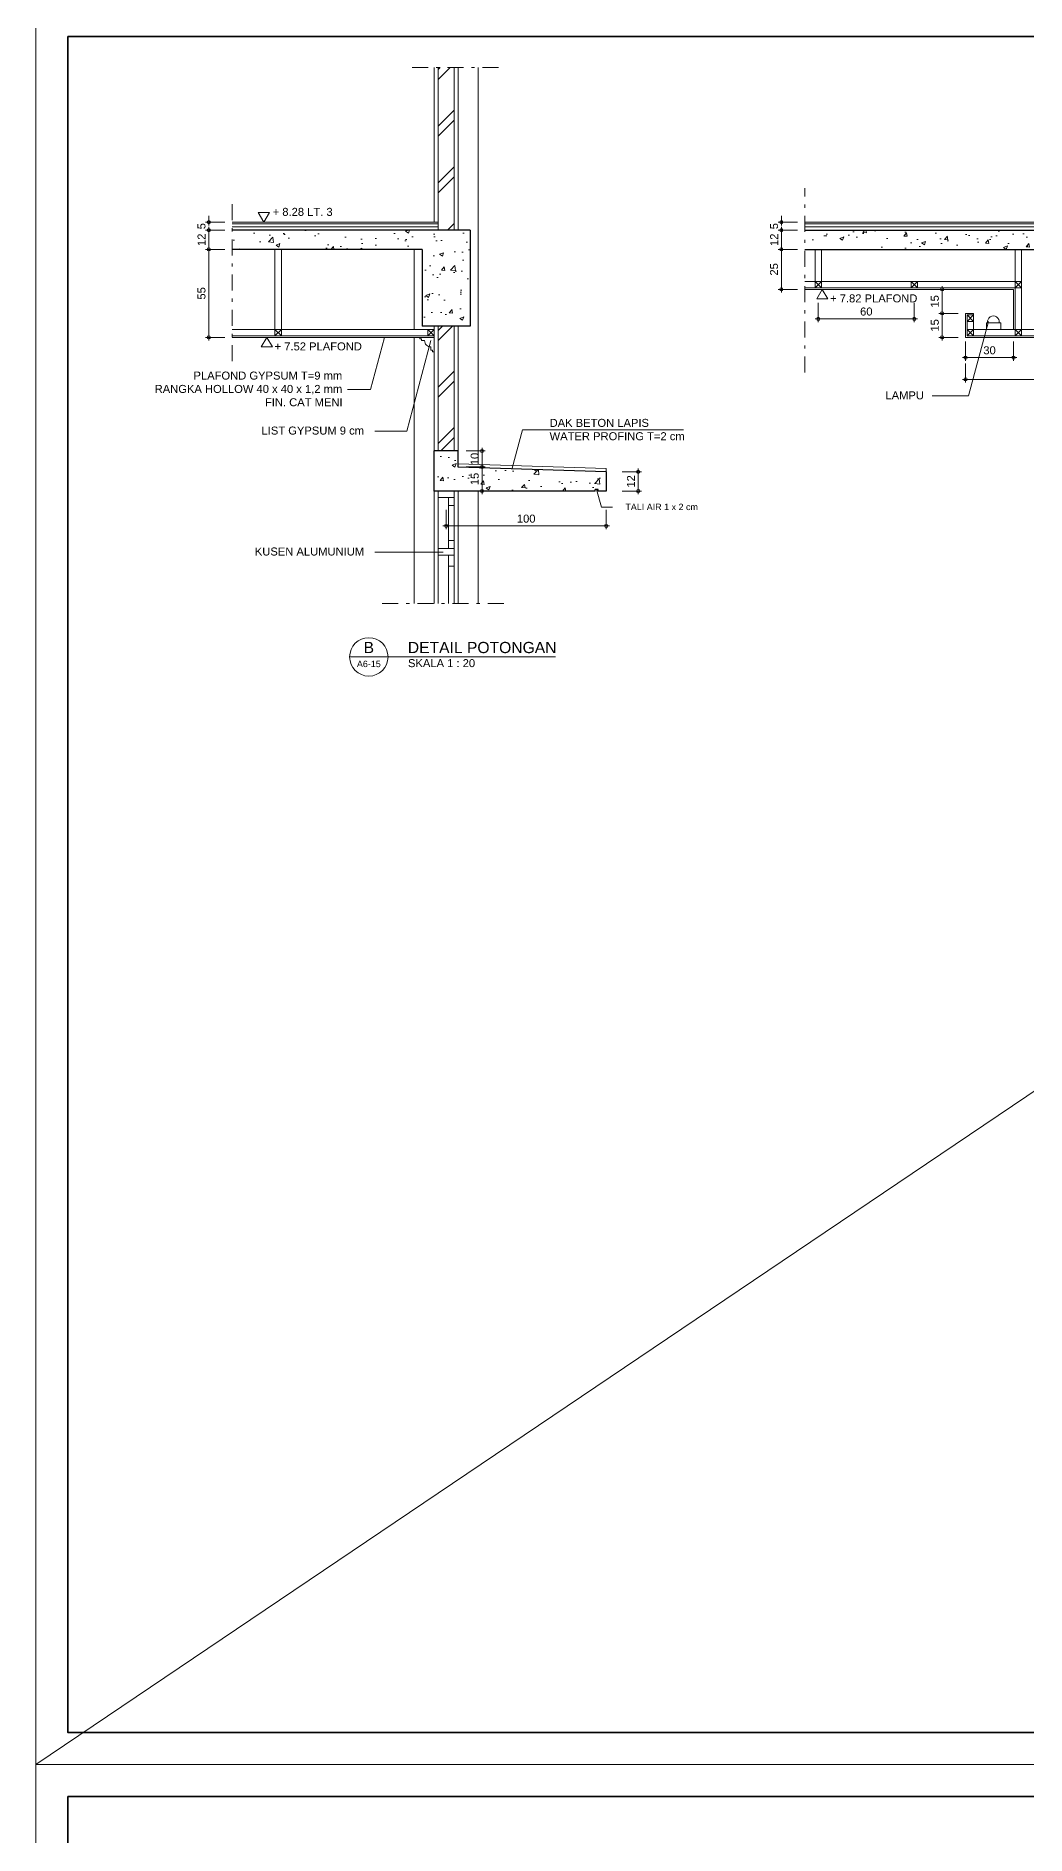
# Model space of a CAD drawing. Header units: millimetres. Extents: x -11 to 1625, y -267 to 180.
# Drawn here: x 561.7 to 592.7, y -19.9 to 36.3 of the extents above; entities that cross this region are included whole.
import ezdxf
from ezdxf.enums import TextEntityAlignment as Align

# ---------------------------------------------------------------- set-up
doc = ezdxf.new("R2010")
doc.units = ezdxf.units.MM
doc.linetypes.add('DASHDOT', pattern=[1, 0.5, -0.25, 0, -0.25])
for name, color, linetype, lineweight in [('ars', 11, 'Continuous', 5), ('blk', 1, 'Continuous', 30), ('GRS KOP', 1, 'Continuous', 35), ('kop', 7, 'Continuous', 20), ('kus', 63, 'Continuous', 15), ('lan', 7, 'Continuous', 15), ('not', 7, 'Continuous', 20), ('pla', 213, 'Continuous', 15), ('tem', 5, 'Continuous', 20), ('u', 6, 'Continuous', 20)]:
    doc.layers.add(name, color=color, linetype=linetype, lineweight=lineweight)
doc.styles.add('BARU', font='complex.shx')
doc.styles.add('S', font='SIMPLEX', dxfattribs={"width": 1.1})
doc.styles.get("Standard").update_dxf_attribs({"font": 'ARIALUNI.TTF'})
doc.linetypes.add('BATTING', pattern='A,0.0001,-0.1,[134,ltypeshp.shx,S=0.1,R=0,X=-0.1,Y=0],-0.2,[134,ltypeshp.shx,S=0.1,R=180,X=0.1,Y=0],-0.1', length=0.4001)
doc.dimstyles.new('SK-20', dxfattribs={"dimtxt": 0.25, "dimasz": 0.1, "dimexe": 0.1, "dimexo": 0, "dimgap": 0.1, "dimtad": 1, "dimdec": 0, "dimlfac": 20, "dimzin": 12, "dimdsep": 46, "dimtxsty": 'Standard', "dimblk": 'BULAT', "dimcen": 0.1, "dimdle": 0.1, "dimclrd": 256, "dimclre": 256, "dimclrt": 256, "dimadec": 0, "dimazin": 3, "dimtfac": 1, "dimtdec": 0, "dimtix": 1, "dimtofl": 0, "dimtmove": 0, "dimatfit": 3, "dimldrblk": 'BULAT', "dimfxl": 0, "dimtolj": 1, "dimtzin": 0, "dimlwd": -1, "dimlwe": -1, "dimarcsym": 0})
pattern_1 = [(50, (271.6951, -57.7134), (1.2752927, -0.1115736), [0.13335, -1.46685]), (355, (271.6951, -57.7134), (-0.246704, 1.337398), [0.10668, -1.173484]), (100.45144, (271.8013, -57.7227), (1.0285887, 1.2258243), [0.11333, -1.2466317]), (46.1842, (271.695, -57.3578), (1.897553, -0.294296), [0.200025, -2.200275]), (96.63556, (271.8532, -57.3823), (1.661829, 1.731983), [0.169995, -1.869949]), (351.18415, (271.695, -57.3578), (1.661829, 1.731983), [0.16002, -1.760218]), (21, (271.8729, -57.4467), (1.0613007, -0.7158564), [0.13335, -1.46685]), (326, (271.8729, -57.4467), (0.432614, 1.289316), [0.10668, -1.17348]), (71.45144, (271.9613, -57.5064), (1.493915, 0.5734594), [0.11333, -1.2466296]), (37.5, (271.69507, -57.7134), (0.0216202, 0.5918853), [0, -1.159256, 0, -1.19126, 0, -1.177925]), (7.5, (271.6951, -57.7134), (0.4677376, 0.701264), [0, -0.679196, 0, -1.132586, 0, -0.448945]), (327.5, (271.29857, -57.7134), (0.9491342, -0.0401012), [0, -0.4445, 0, -1.38684, 0, -1.84023]), (317.5, (271.1208, -57.7134), (1.0369043, 0.1779854), [0, -0.57785, 0, -0.921004, 0, -1.30683])]

# ---------------------------------------------------------------- blocks, each defined once
blk = doc.blocks.new('kop')
at = {"layer": 'GRS KOP'}
blk.add_lwpolyline([(1, 54), (83, 54), (83, 1), (1, 1)], close=True, dxfattribs=at)
at = {"layer": 'kop', "color": 7}
for p, q in [((84, 55), (0, 55)), ((0, 55), (0, 0)), ((0, 0), (84, 0))]:
    blk.add_line(p, q, dxfattribs=at)
at = {"layer": 'kop', "style": 'BARU', "flags": 4}
for p, height in [((73.8, 5.4), 0.35), ((80.303, 5.382), 0.25), ((73.8, 4.9), 0.35), ((73.8, 4.4), 0.35), ((80.303, 4.882), 0.25), ((80.303, 4.382), 0.25)]:
    blk.add_attdef('-', p, '', height=height, dxfattribs=at)
at = {"layer": 'kop', "flags": 4}
for tag, p in [('AR-00', (78.057, 2.648)), ('00', (81.238, 2.647))]:
    blk.add_attdef(tag, text='', height=0.35, dxfattribs=at).set_placement(p, align=Align.MIDDLE)
blk = doc.blocks.new('Ndtpd')
blk.add_line((0.747, 0), (-0.747, 0))
blk.add_circle((0, 0), 0.747)
at = {"flags": 4}
for tag, height, p in [('NO', 0.5, (0, 0.148)), ('NOLBR', 0.3, (0, -0.398))]:
    blk.add_attdef(tag, text='', height=height, dxfattribs=at).set_placement(p, align=Align.CENTER)
for tag, p, height in [('NDTPD', (1.516, 0.148), 0.5), ('SKALA', (1.523, -0.398), 0.3)]:
    blk.add_attdef(tag, p, '', height=height, dxfattribs=at)
blk = doc.blocks.new('BULAT')
for p, q in [((-1, 0), (1, 0)), ((0, -1), (0, 1))]:
    blk.add_line(p, q)
blk.add_circle((0, 0), 0.5)
blk = doc.blocks.new('*D2745')
at = {"layer": 'Defpoints', "color": 0, "ltscale": 0.15}
for p in [(575.175, 23.31), (575.175, 22.81), (575.675, 22.81)]:
    blk.add_point(p, dxfattribs=at)
at = {"layer": 'u', "ltscale": 0.15}
for p, q in [((575.175, 23.31), (575.775, 23.31)), ((575.675, 23.21), (575.675, 22.91)), ((575.175, 22.81), (575.775, 22.81))]:
    blk.add_line(p, q, dxfattribs=at)
at = {"layer": 'u', "ltscale": 0.15, "xscale": 0.1, "yscale": 0.1, "zscale": 0.1}
for p, rotation in [((575.675, 23.31), 90), ((575.675, 22.81), 270)]:
    blk.add_blockref('BULAT', p, dxfattribs=dict(at, rotation=rotation))
at = {"layer": 'u', "ltscale": 0.15, "insert": (575.447, 23.06), "char_height": 0.25, "attachment_point": 5, "rotation": 90}
blk.add_mtext('\\A1;10', dxfattribs=at)
blk = doc.blocks.new('*D2746')
at = {"layer": 'Defpoints', "color": 0, "ltscale": 0.15}
for p in [(575.175, 22.81), (575.175, 22.06), (575.675, 22.06)]:
    blk.add_point(p, dxfattribs=at)
at = {"layer": 'u', "ltscale": 0.15}
for p, q in [((575.175, 22.81), (575.775, 22.81)), ((575.675, 22.71), (575.675, 22.16)), ((575.175, 22.06), (575.775, 22.06))]:
    blk.add_line(p, q, dxfattribs=at)
at = {"layer": 'u', "ltscale": 0.15, "xscale": 0.1, "yscale": 0.1, "zscale": 0.1}
for p, rotation in [((575.675, 22.81), 90), ((575.675, 22.06), 270)]:
    blk.add_blockref('BULAT', p, dxfattribs=dict(at, rotation=rotation))
at = {"layer": 'u', "ltscale": 0.15, "insert": (575.447, 22.435), "char_height": 0.25, "attachment_point": 5, "rotation": 90}
blk.add_mtext('\\A1;15', dxfattribs=at)
blk = doc.blocks.new('PEILA')
blk.add_lwpolyline([(-0.188, -0.325), (0.188, -0.325), (0, 0)], close=True)
at = {"style": 'S', "width": 1.1, "flags": 4}
blk.add_attdef('CAT', (0.265, -0.289), '', height=0.2, dxfattribs=at)
blk = doc.blocks.new('PEIL')
blk.add_lwpolyline([(-0.188, 0.325), (0.188, 0.325), (0, 0)], close=True)
at = {"style": 'S', "width": 1.1, "flags": 4}
blk.add_attdef('CAT', (0.265, 0.036), '', height=0.2, dxfattribs=at)
blk = doc.blocks.new('*D2747')
at = {"layer": 'Defpoints', "color": 0, "ltscale": 0.15}
for p in [(574.554, 21.467), (579.554, 21.467), (574.554, 20.967)]:
    blk.add_point(p, dxfattribs=at)
at = {"layer": 'u', "ltscale": 0.15}
for p, q in [((574.554, 21.467), (574.554, 20.867)), ((579.554, 21.467), (579.554, 20.867)), ((579.454, 20.967), (574.654, 20.967))]:
    blk.add_line(p, q, dxfattribs=at)
at = {"layer": 'u', "ltscale": 0.15, "xscale": 0.1, "yscale": 0.1, "zscale": 0.1, "rotation": 180}
blk.add_blockref('BULAT', (574.554, 20.967), dxfattribs=at)
at = {"layer": 'u', "ltscale": 0.15, "xscale": 0.1, "yscale": 0.1, "zscale": 0.1}
blk.add_blockref('BULAT', (579.554, 20.967), dxfattribs=at)
at = {"layer": 'u', "ltscale": 0.15, "insert": (577.054, 21.195), "char_height": 0.25, "attachment_point": 5}
blk.add_mtext('\\A1;100', dxfattribs=at)
blk = doc.blocks.new('*D2748')
at = {"layer": 'Defpoints', "color": 0, "ltscale": 0.15}
for p in [(567.636, 30.46), (567.136, 30.21), (567.636, 30.21)]:
    blk.add_point(p, dxfattribs=at)
at = {"layer": 'u', "ltscale": 0.15}
for p, q in [((567.636, 30.46), (567.036, 30.46)), ((567.136, 30.56), (567.136, 30.66)), ((567.636, 30.21), (567.036, 30.21)), ((567.136, 30.11), (567.136, 30.01))]:
    blk.add_line(p, q, dxfattribs=at)
at = {"layer": 'u', "ltscale": 0.15, "xscale": 0.1, "yscale": 0.1, "zscale": 0.1}
for p, rotation in [((567.136, 30.46), 270), ((567.136, 30.21), 90)]:
    blk.add_blockref('BULAT', p, dxfattribs=dict(at, rotation=rotation))
at = {"layer": 'u', "ltscale": 0.15, "insert": (566.909, 30.335), "char_height": 0.25, "attachment_point": 5, "rotation": 90}
blk.add_mtext('\\A1;5', dxfattribs=at)
blk = doc.blocks.new('*D2749')
at = {"layer": 'Defpoints', "color": 0, "ltscale": 0.15}
for p in [(567.636, 30.21), (567.136, 29.61), (567.636, 29.61)]:
    blk.add_point(p, dxfattribs=at)
at = {"layer": 'u', "ltscale": 0.15}
for p, q in [((567.636, 30.21), (567.036, 30.21)), ((567.136, 30.11), (567.136, 29.71)), ((567.636, 29.61), (567.036, 29.61))]:
    blk.add_line(p, q, dxfattribs=at)
at = {"layer": 'u', "ltscale": 0.15, "xscale": 0.1, "yscale": 0.1, "zscale": 0.1}
for p, rotation in [((567.136, 30.21), 90), ((567.136, 29.61), 270)]:
    blk.add_blockref('BULAT', p, dxfattribs=dict(at, rotation=rotation))
at = {"layer": 'u', "ltscale": 0.15, "insert": (566.911, 29.91), "char_height": 0.25, "attachment_point": 5, "rotation": 90}
blk.add_mtext('\\A1;12', dxfattribs=at)
blk = doc.blocks.new('*D2750')
at = {"layer": 'Defpoints', "color": 0, "ltscale": 0.15}
for p in [(580.054, 22.66), (580.054, 22.06), (580.554, 22.06)]:
    blk.add_point(p, dxfattribs=at)
at = {"layer": 'u', "ltscale": 0.15}
for p, q in [((580.054, 22.66), (580.654, 22.66)), ((580.554, 22.56), (580.554, 22.16)), ((580.054, 22.06), (580.654, 22.06))]:
    blk.add_line(p, q, dxfattribs=at)
at = {"layer": 'u', "ltscale": 0.15, "xscale": 0.1, "yscale": 0.1, "zscale": 0.1}
for p, rotation in [((580.554, 22.66), 90), ((580.554, 22.06), 270)]:
    blk.add_blockref('BULAT', p, dxfattribs=dict(at, rotation=rotation))
at = {"layer": 'u', "ltscale": 0.15, "insert": (580.329, 22.36), "char_height": 0.25, "attachment_point": 5, "rotation": 90}
blk.add_mtext('\\A1;12', dxfattribs=at)
blk = doc.blocks.new('*D2751')
at = {"layer": 'Defpoints', "color": 0, "ltscale": 0.15}
for p in [(590.781, 26.049), (596.786, 26.049), (590.781, 25.549)]:
    blk.add_point(p, dxfattribs=at)
at = {"layer": 'u', "ltscale": 0.15}
for p, q in [((590.781, 26.049), (590.781, 25.449)), ((596.786, 26.049), (596.786, 25.449)), ((596.686, 25.549), (590.881, 25.549))]:
    blk.add_line(p, q, dxfattribs=at)
at = {"layer": 'u', "ltscale": 0.15, "xscale": 0.1, "yscale": 0.1, "zscale": 0.1, "rotation": 180}
blk.add_blockref('BULAT', (590.781, 25.549), dxfattribs=at)
at = {"layer": 'u', "ltscale": 0.15, "xscale": 0.1, "yscale": 0.1, "zscale": 0.1}
blk.add_blockref('BULAT', (596.786, 25.549), dxfattribs=at)
at = {"layer": 'u', "ltscale": 0.15, "insert": (593.784, 25.777), "char_height": 0.25, "attachment_point": 5}
blk.add_mtext('\\A1;120', dxfattribs=at)
blk = doc.blocks.new('*D2752')
at = {"layer": 'Defpoints', "color": 0, "ltscale": 0.15}
for p in [(590.548, 27.61), (590.048, 26.86), (590.548, 26.86)]:
    blk.add_point(p, dxfattribs=at)
at = {"layer": 'u', "ltscale": 0.15}
for p, q in [((590.548, 27.61), (589.948, 27.61)), ((590.048, 27.51), (590.048, 26.96)), ((590.548, 26.86), (589.948, 26.86))]:
    blk.add_line(p, q, dxfattribs=at)
at = {"layer": 'u', "ltscale": 0.15, "xscale": 0.1, "yscale": 0.1, "zscale": 0.1}
for p, rotation in [((590.048, 27.61), 90), ((590.048, 26.86), 270)]:
    blk.add_blockref('BULAT', p, dxfattribs=dict(at, rotation=rotation))
at = {"layer": 'u', "ltscale": 0.15, "insert": (589.821, 27.235), "char_height": 0.25, "attachment_point": 5, "rotation": 90}
blk.add_mtext('\\A1;15', dxfattribs=at)
blk = doc.blocks.new('*D2753')
at = {"layer": 'Defpoints', "color": 0, "ltscale": 0.15}
for p in [(590.548, 28.36), (590.048, 27.61), (590.548, 27.61)]:
    blk.add_point(p, dxfattribs=at)
at = {"layer": 'u', "ltscale": 0.15}
for p, q in [((590.548, 28.36), (589.948, 28.36)), ((590.048, 28.26), (590.048, 27.71)), ((590.548, 27.61), (589.948, 27.61))]:
    blk.add_line(p, q, dxfattribs=at)
at = {"layer": 'u', "ltscale": 0.15, "xscale": 0.1, "yscale": 0.1, "zscale": 0.1}
for p, rotation in [((590.048, 28.36), 90), ((590.048, 27.61), 270)]:
    blk.add_blockref('BULAT', p, dxfattribs=dict(at, rotation=rotation))
at = {"layer": 'u', "ltscale": 0.15, "insert": (589.821, 27.985), "char_height": 0.25, "attachment_point": 5, "rotation": 90}
blk.add_mtext('\\A1;15', dxfattribs=at)
blk = doc.blocks.new('*D2754')
at = {"layer": 'Defpoints', "color": 0, "ltscale": 0.15}
for p in [(590.781, 26.727), (592.281, 26.727), (592.281, 26.227)]:
    blk.add_point(p, dxfattribs=at)
at = {"layer": 'u', "ltscale": 0.15}
for p, q in [((590.781, 26.727), (590.781, 26.127)), ((592.281, 26.727), (592.281, 26.127)), ((590.881, 26.227), (592.181, 26.227))]:
    blk.add_line(p, q, dxfattribs=at)
at = {"layer": 'u', "ltscale": 0.15, "xscale": 0.1, "yscale": 0.1, "zscale": 0.1, "rotation": 180}
blk.add_blockref('BULAT', (590.781, 26.227), dxfattribs=at)
at = {"layer": 'u', "ltscale": 0.15, "xscale": 0.1, "yscale": 0.1, "zscale": 0.1}
blk.add_blockref('BULAT', (592.281, 26.227), dxfattribs=at)
at = {"layer": 'u', "ltscale": 0.15, "insert": (591.531, 26.455), "char_height": 0.25, "attachment_point": 5}
blk.add_mtext('\\A1;30', dxfattribs=at)
blk = doc.blocks.new('*D2756')
at = {"layer": 'Defpoints', "color": 0, "ltscale": 0.15}
for p in [(586.181, 27.938), (589.181, 27.938), (589.181, 27.438)]:
    blk.add_point(p, dxfattribs=at)
at = {"layer": 'u', "ltscale": 0.15}
for p, q in [((586.181, 27.938), (586.181, 27.338)), ((589.181, 27.938), (589.181, 27.338)), ((586.281, 27.438), (589.081, 27.438))]:
    blk.add_line(p, q, dxfattribs=at)
at = {"layer": 'u', "ltscale": 0.15, "xscale": 0.1, "yscale": 0.1, "zscale": 0.1, "rotation": 180}
blk.add_blockref('BULAT', (586.181, 27.438), dxfattribs=at)
at = {"layer": 'u', "ltscale": 0.15, "xscale": 0.1, "yscale": 0.1, "zscale": 0.1}
blk.add_blockref('BULAT', (589.181, 27.438), dxfattribs=at)
at = {"layer": 'u', "ltscale": 0.15, "insert": (587.681, 27.666), "char_height": 0.25, "attachment_point": 5}
blk.add_mtext('\\A1;60', dxfattribs=at)
blk = doc.blocks.new('*D2812')
at = {"layer": 'Defpoints', "color": 0, "ltscale": 0.15}
for p in [(567.636, 29.61), (567.136, 26.86), (567.636, 26.86)]:
    blk.add_point(p, dxfattribs=at)
at = {"layer": 'u', "ltscale": 0.15}
for p, q in [((567.636, 29.61), (567.036, 29.61)), ((567.136, 29.51), (567.136, 26.96)), ((567.636, 26.86), (567.036, 26.86))]:
    blk.add_line(p, q, dxfattribs=at)
at = {"layer": 'u', "ltscale": 0.15, "xscale": 0.1, "yscale": 0.1, "zscale": 0.1}
for p, rotation in [((567.136, 29.61), 90), ((567.136, 26.86), 270)]:
    blk.add_blockref('BULAT', p, dxfattribs=dict(at, rotation=rotation))
at = {"layer": 'u', "ltscale": 0.15, "insert": (566.909, 28.235), "char_height": 0.25, "attachment_point": 5, "rotation": 90}
blk.add_mtext('\\A1;55', dxfattribs=at)
blk = doc.blocks.new('*D2813')
at = {"layer": 'Defpoints', "color": 0, "ltscale": 0.15}
for p in [(585.527, 30.46), (585.027, 30.21), (585.527, 30.21)]:
    blk.add_point(p, dxfattribs=at)
at = {"layer": 'u', "ltscale": 0.15}
for p, q in [((585.527, 30.46), (584.927, 30.46)), ((585.027, 30.56), (585.027, 30.66)), ((585.527, 30.21), (584.927, 30.21)), ((585.027, 30.11), (585.027, 30.01))]:
    blk.add_line(p, q, dxfattribs=at)
at = {"layer": 'u', "ltscale": 0.15, "xscale": 0.1, "yscale": 0.1, "zscale": 0.1}
for p, rotation in [((585.027, 30.46), 270), ((585.027, 30.21), 90)]:
    blk.add_blockref('BULAT', p, dxfattribs=dict(at, rotation=rotation))
at = {"layer": 'u', "ltscale": 0.15, "insert": (584.8, 30.335), "char_height": 0.25, "attachment_point": 5, "rotation": 90}
blk.add_mtext('\\A1;5', dxfattribs=at)
blk = doc.blocks.new('*D2814')
at = {"layer": 'Defpoints', "color": 0, "ltscale": 0.15}
for p in [(585.527, 30.21), (585.027, 29.61), (585.527, 29.61)]:
    blk.add_point(p, dxfattribs=at)
at = {"layer": 'u', "ltscale": 0.15}
for p, q in [((585.527, 30.21), (584.927, 30.21)), ((585.027, 30.11), (585.027, 29.71)), ((585.527, 29.61), (584.927, 29.61))]:
    blk.add_line(p, q, dxfattribs=at)
at = {"layer": 'u', "ltscale": 0.15, "xscale": 0.1, "yscale": 0.1, "zscale": 0.1}
for p, rotation in [((585.027, 30.21), 90), ((585.027, 29.61), 270)]:
    blk.add_blockref('BULAT', p, dxfattribs=dict(at, rotation=rotation))
at = {"layer": 'u', "ltscale": 0.15, "insert": (584.802, 29.91), "char_height": 0.25, "attachment_point": 5, "rotation": 90}
blk.add_mtext('\\A1;12', dxfattribs=at)
blk = doc.blocks.new('*D2815')
at = {"layer": 'Defpoints', "color": 0, "ltscale": 0.15}
for p in [(585.527, 29.61), (585.027, 28.36), (585.527, 28.36)]:
    blk.add_point(p, dxfattribs=at)
at = {"layer": 'u', "ltscale": 0.15}
for p, q in [((585.527, 29.61), (584.927, 29.61)), ((585.027, 29.51), (585.027, 28.46)), ((585.527, 28.36), (584.927, 28.36))]:
    blk.add_line(p, q, dxfattribs=at)
at = {"layer": 'u', "ltscale": 0.15, "xscale": 0.1, "yscale": 0.1, "zscale": 0.1}
for p, rotation in [((585.027, 29.61), 90), ((585.027, 28.36), 270)]:
    blk.add_blockref('BULAT', p, dxfattribs=dict(at, rotation=rotation))
at = {"layer": 'u', "ltscale": 0.15, "insert": (584.799, 28.985), "char_height": 0.25, "attachment_point": 5, "rotation": 90}
blk.add_mtext('\\A1;25', dxfattribs=at)

msp = doc.modelspace()

# ---------------------------------------------------------------- hatches: boundary and pattern name
at = {"layer": 'ars'}
h = msp.add_hatch(dxfattribs=at)
h.set_pattern_fill('TEMBOK', color=256, scale=1.25)
h.set_pattern_definition([(45, (487.6448, -215.8351), (-0.8838835, 0.8838835), []), (45, (487.9573, -215.8351), (-0.8838835, 0.8838835), [])])
h.paths.add_polyline_path([(574.8043061, 35.2915817), (574.3043061, 35.2915817), (574.3043061, 30.2099181), (574.8043061, 30.2099181)])
h = msp.add_hatch(dxfattribs=at)
h.set_pattern_fill('TEMBOK', color=256, scale=1.25)
h.set_pattern_definition([(45, (487.6448, -223.9851), (-0.8838835, 0.8838835), []), (45, (487.9573, -223.9851), (-0.8838835, 0.8838835), [])])
h.paths.add_polyline_path([(574.8043061, 23.3099181), (574.8043061, 27.2099181), (574.3043061, 27.2099181), (574.3043061, 23.3099181)])
at = {"layer": 'lan'}
h = msp.add_hatch(dxfattribs=at)
h.set_pattern_fill('AR-CONC', color=256, scale=0.007)
h.set_pattern_definition(pattern_1)
h.paths.add_polyline_path([(575.3043061, 30.2099181), (567.8692433, 30.2099181), (567.8692433, 29.6099181), (573.8043061, 29.6099181), (573.8043061, 27.2099181), (575.3043061, 27.2099181)])
h = msp.add_hatch(dxfattribs=at)
h.set_pattern_fill('AR-CONC', color=256, scale=0.007)
h.set_pattern_definition([(50, (265.408, -66.6784), (1.2752927, -0.1115736), [0.13335, -1.46685]), (355, (265.408, -66.6784), (-0.246704, 1.337398), [0.10668, -1.173484]), (100.45144, (265.5143, -66.6877), (1.0285887, 1.2258243), [0.11333, -1.2466317]), (46.1842, (265.408, -66.3228), (1.897553, -0.294296), [0.200025, -2.200275]), (96.63556, (265.5661, -66.3473), (1.661829, 1.731983), [0.169995, -1.869949]), (351.18415, (265.408, -66.3228), (1.661829, 1.731983), [0.16002, -1.760218]), (21, (265.5858, -66.4117), (1.0613007, -0.7158564), [0.13335, -1.46685]), (326, (265.5858, -66.4117), (0.432614, 1.289316), [0.10668, -1.17348]), (71.45144, (265.6743, -66.4713), (1.493915, 0.5734594), [0.11333, -1.2466296]), (37.5, (265.408, -66.67835), (0.0216202, 0.5918853), [0, -1.159256, 0, -1.19126, 0, -1.177925]), (7.5, (265.408, -66.67835), (0.4677376, 0.701264), [0, -0.679196, 0, -1.132586, 0, -0.448945]), (327.5, (265.0115, -66.67835), (0.94913417, -0.0401012), [0, -0.4445, 0, -1.38684, 0, -1.84023]), (317.5, (264.8337, -66.67835), (1.0369043, 0.1779854), [0, -0.57785, 0, -0.921004, 0, -1.30683])])
h.paths.add_polyline_path([(585.76022, 30.2099181), (585.76022, 29.6099181), (596.2814778, 29.6099181), (596.2814778, 27.2099181), (597.7814778, 27.2099181), (597.7814778, 29.6099181), (603.3342053, 29.6099181), (603.3342053, 30.2099181)])
h = msp.add_hatch(dxfattribs=at)
h.set_pattern_fill('AR-CONC', color=256, scale=0.007)
h.set_pattern_definition(pattern_1)
h.paths.add_polyline_path([(579.2043061, 22.0599181), (579.2043061, 22.1099181), (579.3043061, 22.1099181), (579.3043061, 22.0599181), (579.5543061, 22.0599181), (579.5543061, 22.6599181), (574.9293061, 22.8099181), (574.9293061, 23.3099181), (574.1793061, 23.3099181), (574.1793061, 22.0599181)])
h.paths.add_polyline_path([(575.7066456, 22.1661596), (575.7066456, 22.6796316), (575.1914682, 22.6796316), (575.1914682, 22.1661596)], flags=24)

# ---------------------------------------------------------------- linework, layer by layer
at = {"layer": 'ars'}
for p, q in [((574.3043061, 30.4599181), (567.8692433, 30.4599181)), ((567.8692433, 30.4099181), (574.3043061, 30.4099181)), ((585.76022, 30.4599181), (604.0366465, 30.4599181)), ((585.76022, 30.4099181), (604.0366465, 30.4099181)), ((585.76022, 28.3599181), (592.2814778, 28.3599181)), ((586.0814778, 28.4099181), (586.2814778, 28.6099181)), ((586.0814778, 28.6099181), (586.2814778, 28.4099181)), ((589.0814778, 28.4099181), (589.2814778, 28.6099181)), ((589.0814778, 28.6099181), (589.2814778, 28.4099181)), ((592.2814778, 28.3599181), (592.2814778, 27.1099181)), ((592.3314778, 28.4099181), (592.5314778, 28.6099181)), ((592.3314778, 28.6099181), (592.5314778, 28.4099181)), ((590.7814778, 26.8599181), (590.7814778, 27.6099181)), ((591.0314778, 27.6099181), (590.7814778, 27.6099181)), ((590.8314778, 27.3599181), (591.0314778, 27.5599181)), ((590.8314778, 27.5599181), (591.0314778, 27.3599181)), ((591.0314778, 27.5599181), (591.0314778, 27.6099181)), ((569.2043061, 27.1099181), (569.4043061, 26.9099181)), ((569.2043061, 26.9099181), (569.4043061, 27.1099181)), ((573.9793061, 27.1099181), (574.1793061, 26.9099181)), ((573.9793061, 26.9099181), (574.1793061, 27.1099181)), ((590.8314778, 26.9099181), (591.0314778, 27.1099181)), ((590.8314778, 27.1099181), (591.0314778, 26.9099181)), ((592.3314778, 26.9099181), (592.5314778, 27.1099181)), ((592.3314778, 27.1099181), (592.5314778, 26.9099181)), ((567.8692433, 26.8599181), (574.1793061, 26.8599181)), ((590.7814778, 26.8599181), (596.7864778, 26.8599181)), ((579.5543061, 22.7599884), (574.9293061, 22.9099884)), ((579.5543061, 22.6599181), (579.5543061, 22.7599884))]:
    msp.add_line(p, q, dxfattribs=at)
at = {"layer": 'ars', "linetype": 'BATTING', "ltscale": 0.25}
for p, q in [((567.8692433, 30.3099181), (574.3043061, 30.3099181)), ((585.76022, 30.3099181), (604.0366465, 30.3099181))]:
    msp.add_line(p, q, dxfattribs=at)
at = {"layer": 'ars'}
msp.add_lwpolyline([(574.3043061, 35.2915817), (574.3043061, 30.2099181), (574.8043061, 30.2099181), (574.8043061, 35.2915817)], dxfattribs=at)
for points in [[(574.8043061, 23.3099181), (574.8043061, 27.2099181), (574.3043061, 27.2099181), (574.3043061, 23.3099181)], [(591.8790865, 27.1099181), (591.4338692, 27.1099181), (591.4338692, 27.3194041), (591.8790865, 27.3194041)]]:
    msp.add_lwpolyline(points, close=True, dxfattribs=at)
msp.add_arc((591.6516296, 27.345168), 0.1830589, 351.90926617, 188.09073383, dxfattribs=at)
at = {"layer": 'blk'}
for p, q in [((575.3043061, 30.2099181), (567.8692433, 30.2099181)), ((575.3043061, 30.2099181), (575.3043061, 27.2099181)), ((585.76022, 30.2099181), (604.0366465, 30.2099181)), ((573.8043061, 29.6099181), (567.8692433, 29.6099181)), ((573.8043061, 29.6099181), (573.8043061, 27.2099181)), ((585.76022, 29.6099181), (596.2814778, 29.6099181)), ((575.3043061, 27.2099181), (573.8043061, 27.2099181)), ((574.9293061, 23.3099181), (574.1793061, 23.3099181)), ((574.1793061, 22.0599181), (574.1793061, 23.3099181)), ((574.9293061, 22.8099181), (574.9293061, 23.3099181)), ((579.5543061, 22.6599181), (574.9293061, 22.8099181)), ((579.5543061, 22.6599181), (579.5543061, 22.0599181)), ((579.2043061, 22.0599181), (574.1793061, 22.0599181)), ((579.3043061, 22.1099181), (579.2043061, 22.1099181)), ((579.2043061, 22.0599181), (579.2043061, 22.1099181)), ((579.3043061, 22.0599181), (579.3043061, 22.1099181)), ((579.5543061, 22.0599181), (579.3043061, 22.0599181))]:
    msp.add_line(p, q, dxfattribs=at)
at = {"layer": 'kus'}
for p, q in [((574.3043061, 18.5499177), (574.3043061, 22.0599181)), ((574.8043061, 18.5499177), (574.8043061, 22.0599181)), ((574.8043061, 21.8599181), (574.3043061, 21.8599181)), ((574.6293061, 20.2599181), (574.6293061, 21.8599181)), ((574.6293061, 21.6099181), (574.8043061, 21.6099181)), ((574.8043061, 20.2599181), (574.3043061, 20.2599181)), ((574.8043061, 20.5099181), (574.6293061, 20.5099181)), ((574.8043061, 20.0599181), (574.3043061, 20.0599181)), ((574.6293061, 18.5499177), (574.6293061, 20.0599181)), ((574.6293061, 19.7099181), (574.8043061, 19.7099181))]:
    msp.add_line(p, q, dxfattribs=at)
at = {"layer": 'lan'}
for p, q in [((574.1793061, 18.5499177), (574.1793061, 22.0599181)), ((574.9293061, 18.5499177), (574.9293061, 22.0599181))]:
    msp.add_line(p, q, dxfattribs=at)
msp.add_lwpolyline([(573.7793061, 26.7599181), (573.7793061, 26.8099181), (573.7293061, 26.8099181), (573.7293061, 26.8599181), (574.1793061, 26.8599181), (574.1793061, 26.4099181), (574.1293061, 26.4099181), (574.1293061, 26.4599181), (574.0793061, 26.4599181), (574.0793061, 26.5599181, -0.4142135624), (573.8793061, 26.7599181)], format="xyb", close=True, dxfattribs=at)
at = {"layer": 'not', "linetype": 'DASHDOT'}
for p, q in [((573.4918061, 35.2915817), (576.2418061, 35.2915817)), ((585.76022, 25.759989), (585.76022, 31.5267866)), ((567.8692433, 26.1206224), (567.8692433, 31.0982339)), ((572.5543061, 18.5499177), (576.5543061, 18.5499177))]:
    msp.add_line(p, q, dxfattribs=at)
at = {"layer": 'not'}
for p, q in [((590.8754122, 25.033371), (591.4991523, 27.3612007)), ((572.1851214, 25.2287317), (572.6221965, 26.8599181)), ((573.3215914, 23.9320884), (574.0793061, 26.7599181)), ((571.4731791, 25.2287317), (572.1851214, 25.2287317)), ((589.7400616, 25.033371), (590.8754122, 25.033371)), ((572.3202154, 23.9320884), (573.3215914, 23.9320884)), ((576.9391672, 23.9742538), (576.6168061, 22.7711856)), ((581.9682407, 23.9742538), (576.9391672, 23.9742538)), ((579.4041739, 21.5506039), (579.2543061, 22.1099181)), ((579.7529602, 21.5506039), (579.4041739, 21.5506039)), ((572.3202154, 20.153434), (574.4559024, 20.153434)), ((572.7378977, 16.8763189), (577.9649353, 16.8763189))]:
    msp.add_line(p, q, dxfattribs=at)
at = {"layer": 'pla'}
for p, q in [((569.2043061, 29.6099181), (569.2043061, 26.9099181)), ((569.4043061, 29.6099181), (569.4043061, 26.9099181)), ((586.0814778, 29.6099181), (586.0814778, 28.4099181)), ((586.2814778, 29.6099181), (586.2814778, 28.4099181)), ((592.3314778, 29.6099181), (592.3314778, 26.9099181)), ((592.5314778, 29.6099181), (592.5314778, 26.9099181)), ((585.76022, 28.6099181), (592.5314778, 28.6099181)), ((585.76022, 28.4099181), (592.5314778, 28.4099181)), ((589.0814778, 28.6099181), (589.0814778, 28.4099181)), ((589.2814778, 28.6099181), (589.2814778, 28.4099181)), ((590.8314778, 27.5599181), (590.8314778, 26.9099181)), ((591.0314778, 27.5599181), (590.8314778, 27.5599181)), ((590.8314778, 27.5599181), (590.8314778, 26.9099181)), ((591.0314778, 27.5599181), (591.0314778, 26.9099181)), ((591.0314778, 27.5599181), (591.0314778, 26.9099181)), ((567.8692433, 27.1099181), (574.1793061, 27.1099181)), ((573.9793061, 27.1099181), (573.9793061, 26.9099181)), ((591.0314778, 27.3599181), (590.8314778, 27.3599181)), ((590.8314778, 27.1099181), (604.0366465, 27.1099181)), ((591.0314778, 27.1099181), (591.0314778, 26.9099181)), ((592.5314778, 27.1099181), (592.5314778, 26.9099181)), ((567.8692433, 26.9099181), (574.1793061, 26.9099181)), ((590.8314778, 26.9099181), (604.0366465, 26.9099181))]:
    msp.add_line(p, q, dxfattribs=at)
at = {"layer": 'tem'}
for p, q in [((574.1793061, 35.2915817), (574.1793061, 30.4599181)), ((574.9293061, 35.2915817), (574.9293061, 30.2099181)), ((575.5543061, 35.2915817), (575.5543061, 22.8865509)), ((573.5543061, 29.6099181), (573.5543061, 27.1099181)), ((574.1793061, 23.3099181), (574.1793061, 27.2099181)), ((574.9293061, 23.3099181), (574.9293061, 27.2099181)), ((573.5543061, 26.8599181), (573.5543061, 18.5499177)), ((575.5543061, 22.0599181), (575.5543061, 18.5499177))]:
    msp.add_line(p, q, dxfattribs=at)
at = {"layer": 'u'}
msp.add_lwpolyline([(561.738206, 92.2640826), (644.738206, 38.2640826), (561.738206, -17.7359174)], dxfattribs=at)

# ---------------------------------------------------------------- block references
at = {"layer": 'kop'}
for p in [(561.7382055, -17.7359174), (561.7382055, -72.7359174)]:
    msp.add_blockref('kop', p, dxfattribs=at)
at = {"layer": 'not'}
ref = msp.add_blockref('PEIL', (568.8567395, 30.4599181), dxfattribs=dict(at, xscale=0.9237604307034011, yscale=0.9237604307034011, zscale=0.9237604307034011))
ref.add_attrib('CAT', '+ 8.28 LT. 3', (569.133413, 30.657224), dxfattribs={"layer": '0', "height": 0.25, "flags": 4})
ref = msp.add_blockref('PEILA', (586.3067346, 28.3599181), dxfattribs=dict(at, xscale=0.9237604307034011, yscale=0.9237604307034011, zscale=0.9237604307034011))
ref.add_attrib('CAT', '+ 7.82 PLAFOND', (586.5500799, 27.9533663), dxfattribs={"layer": '0', "height": 0.25, "flags": 4})
ref = msp.add_blockref('PEILA', (568.9505299, 26.8599181), dxfattribs=dict(at, xscale=0.9237604307034011, yscale=0.9237604307034011, zscale=0.9237604307034011))
ref.add_attrib('CAT', '+ 7.52 PLAFOND', (569.1938752, 26.4533663), dxfattribs={"layer": '0', "height": 0.25, "flags": 4})
ref = msp.add_blockref('Ndtpd', (572.1378977, 16.8763189), dxfattribs=dict(at, xscale=0.803212851405533, yscale=0.803212851405533, zscale=0.803212851405533))
ref.add_attrib('NO', 'B', dxfattribs={"layer": '0', "height": 0.35, "flags": 4}).set_placement((572.1375705, 16.9948447), align=Align.CENTER)
ref.add_attrib('NDTPD', 'DETAIL POTONGAN', (573.3555824, 16.9948447), dxfattribs={"layer": '0', "height": 0.35, "flags": 4})
ref.add_attrib('NOLBR', 'A6-15', dxfattribs={"layer": '0', "height": 0.2, "flags": 4}).set_placement((572.1375705, 16.556349), align=Align.CENTER)
ref.add_attrib('SKALA', 'SKALA 1 : 20', (573.3613824, 16.556349), dxfattribs={"layer": '0', "height": 0.25, "flags": 4})

# ---------------------------------------------------------------- texts
at = {"layer": 'not', "attachment_point": 1}
for s, width, insert, char_height in [('\\pi1.3935;PLAFOND GYPSUM T=9 mm\\P\\pi0.18083;RANGKA HOLLOW 40 x 40 x 1,2 mm\\P\\pi3.6263;FIN. CAT MENI', 5.991879666, (565.2657196, 25.7912038), 0.25), ('\\pi0.13223;LAMPU', 1.281276938, (588.146295, 25.1743737), 0.25), ('DAK BETON LAPIS WATER PROFING T=2 cm', 4.214865537, (577.7857253, 24.3133152), 0.25), ('\\pi1.6369;LIST GYPSUM 9 cm', 4.790343037, (567.148205, 24.0730911), 0.25), ('\\A1;TALI AIR 1 x 2 cm', 2.302947682, (580.1529602, 21.6627737), 0.2), ('\\pi1.4273;KUSEN ALUMUNIUM', 4.790343037, (567.148205, 20.2944367), 0.25)]:
    msp.add_mtext_dynamic_manual_height_columns(s, width=width, gutter_width=4.3707989, heights=[0], dxfattribs=dict(at, insert=insert, char_height=char_height))

# ---------------------------------------------------------------- dimensions: what is measured, and where the dimension line sits
at = {"layer": 'u', "ltscale": 0.15}
for base, p1, p2, angle, picture, middle in [((567.1362027, 30.2099181), (567.6362027, 30.4599181), (567.6362027, 30.2099181), 270, '*D2748', (567.1362027, 30.3349181)), ((585.0271795, 30.2099181), (585.5271795, 30.4599181), (585.5271795, 30.2099181), 270, '*D2813', (585.0271795, 30.3349181)), ((567.1362027, 29.6099181), (567.6362027, 30.2099181), (567.6362027, 29.6099181), 270, '*D2749', (567.1362027, 29.9099181)), ((585.0271795, 29.6099181), (585.5271795, 30.2099181), (585.5271795, 29.6099181), 270, '*D2814', (585.0271795, 29.9099181)), ((567.1362027, 26.8599181), (567.6362027, 29.6099181), (567.6362027, 26.8599181), 270, '*D2812', (567.1362027, 28.2349181)), ((585.0271795, 28.3599181), (585.5271795, 29.6099181), (585.5271795, 28.3599181), 270, '*D2815', (585.0271795, 28.9849181)), ((590.0484373, 27.6099181), (590.5484373, 28.3599181), (590.5484373, 27.6099181), 270, '*D2753', (590.0484373, 27.9849181)), ((590.0484373, 26.8599181), (590.5484373, 27.6099181), (590.5484373, 26.8599181), 270, '*D2752', (590.0484373, 27.2349181)), ((590.7814778, 25.5493158), (596.7864778, 26.0493158), (590.7814778, 26.0493158), 180, '*D2751', (593.7839778, 25.5493158)), ((575.6749096, 22.8099181), (575.1749096, 23.3099181), (575.1749096, 22.8099181), 270, '*D2745', (575.6749096, 23.0599181)), ((575.6749096, 22.0599181), (575.1749096, 22.8099181), (575.1749096, 22.0599181), 270, '*D2746', (575.6749096, 22.4349181)), ((580.5543061, 22.0599181), (580.0543061, 22.6599181), (580.0543061, 22.0599181), 270, '*D2750', (580.5543061, 22.3599181)), ((574.5543061, 20.9673413), (579.5543061, 21.4673413), (574.5543061, 21.4673413), 180, '*D2747', (577.0543061, 20.9673413))]:
    dim = msp.add_linear_dim(base=base, p1=p1, p2=p2, angle=angle, dimstyle='SK-20', dxfattribs=at)
    dim.commit()
    dim.dimension.update_dxf_attribs({"geometry": picture, "text_midpoint": middle, "dimtype": 160})
for base, p1, p2, picture, middle in [((589.1814778, 27.4382784), (586.1814778, 27.9382784), (589.1814778, 27.9382784), '*D2756', (587.6814778, 27.4382784)), ((592.2814778, 26.2268776), (590.7814778, 26.7268776), (592.2814778, 26.7268776), '*D2754', (591.5314778, 26.2268776))]:
    dim = msp.add_linear_dim(base=base, p1=p1, p2=p2, dimstyle='SK-20', dxfattribs=at)
    dim.commit()
    dim.dimension.update_dxf_attribs({"geometry": picture, "text_midpoint": middle, "dimtype": 160})

doc.saveas('drawing.dxf')
